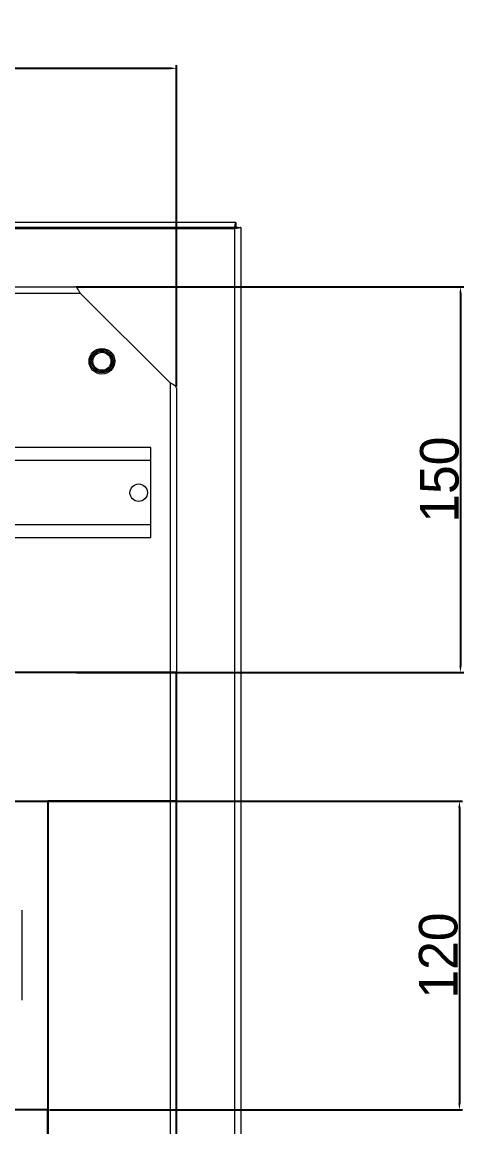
# Model space of a CAD drawing. Header units: inches. Extents: x -3 to 3194, y -983 to 1262.
# Drawn here: x 628.7 to 800.8, y 832.2 to 1261.7 of the extents above; entities that cross this region are included whole.
import ezdxf

# ---------------------------------------------------------------- set-up
doc = ezdxf.new("R2010")
doc.units = ezdxf.units.IN
doc.header["$MEASUREMENT"] = 0
doc.layers.add('AUTOCONNECTING', color=1, linetype='Continuous', lineweight=13)
doc.layers.add('T_Din Rail', color=1, linetype='Continuous', lineweight=0)
doc.dimstyles.new('ISO-25', dxfattribs={"dimtxt": 15, "dimasz": 2.5, "dimexe": 1.25, "dimexo": 0.625, "dimtad": 1, "dimtxsty": 'Standard', "dimcen": 2.5, "dimclrd": 4, "dimclre": 4, "dimclrt": 4, "dimadec": 0, "dimazin": 0, "dimtfac": 1, "dimtmove": 0, "dimatfit": 3, "dimfxl": 1, "dimtfillclr": 4, "dimarcsym": 0})

# ---------------------------------------------------------------- blocks, each defined once
blk = doc.blocks.new('*D160')
at = {"layer": 'AUTOCONNECTING', "color": 4, "lineweight": -2, "transparency": 16777216}
for p, q in [((138.74, 1120.01), (138.74, 1244.99)), ((141.24, 1243.74), (686.24, 1243.74)), ((688.74, 1120.01), (688.74, 1244.99))]:
    blk.add_line(p, q, dxfattribs=at)
at = {"layer": 'AUTOCONNECTING', "color": 4, "lineweight": 13, "transparency": 16777216}
for points in [[(141.24, 1244.16), (141.24, 1243.33), (138.74, 1243.74)], [(686.24, 1244.16), (686.24, 1243.33), (688.74, 1243.74)]]:
    blk.add_solid(points, dxfattribs=at)
at = {"layer": 'Defpoints', "color": 0, "lineweight": 13, "transparency": 16777216}
for p in [(688.74, 1243.74), (138.74, 1119.38), (688.74, 1119.38)]:
    blk.add_point(p, dxfattribs=at)
at = {"layer": 'AUTOCONNECTING', "color": 4, "lineweight": 13, "transparency": 16777216, "insert": (413.74, 1251.87), "char_height": 15, "attachment_point": 5}
blk.add_mtext('550', dxfattribs=at)
blk = doc.blocks.new('*D163')
at = {"layer": 'AUTOCONNECTING', "color": 4, "lineweight": -2, "transparency": 16777216}
for p, q in [((649.91, 1158.84), (800.35, 1158.84)), ((799.1, 1156.34), (799.1, 1011.34)), ((649.91, 1008.84), (800.35, 1008.84))]:
    blk.add_line(p, q, dxfattribs=at)
at = {"layer": 'AUTOCONNECTING', "color": 4, "lineweight": 13, "transparency": 16777216}
for points in [[(798.68, 1156.34), (799.51, 1156.34), (799.1, 1158.84)], [(798.68, 1011.34), (799.51, 1011.34), (799.1, 1008.84)]]:
    blk.add_solid(points, dxfattribs=at)
at = {"layer": 'Defpoints', "color": 0, "lineweight": 13, "transparency": 16777216}
for p in [(649.28, 1158.84), (649.28, 1008.84), (799.1, 1008.84)]:
    blk.add_point(p, dxfattribs=at)
at = {"layer": 'AUTOCONNECTING', "color": 4, "lineweight": 13, "transparency": 16777216, "insert": (790.97, 1083.84), "char_height": 15, "attachment_point": 5, "rotation": 90}
blk.add_mtext('150', dxfattribs=at)
blk = doc.blocks.new('*D164')
at = {"layer": 'AUTOCONNECTING', "color": 4, "lineweight": -2, "transparency": 16777216}
for p, q in [((639.37, 958.84), (799.93, 958.84)), ((798.68, 956.34), (798.68, 841.34)), ((639.37, 838.84), (799.93, 838.84))]:
    blk.add_line(p, q, dxfattribs=at)
at = {"layer": 'AUTOCONNECTING', "color": 4, "lineweight": 13, "transparency": 16777216}
for points in [[(798.26, 956.34), (799.1, 956.34), (798.68, 958.84)], [(798.26, 841.34), (799.1, 841.34), (798.68, 838.84)]]:
    blk.add_solid(points, dxfattribs=at)
at = {"layer": 'Defpoints', "color": 0, "lineweight": 13, "transparency": 16777216}
for p in [(638.74, 958.84), (638.74, 838.84), (798.68, 838.84)]:
    blk.add_point(p, dxfattribs=at)
at = {"layer": 'AUTOCONNECTING', "color": 4, "lineweight": 13, "transparency": 16777216, "insert": (790.55, 898.84), "char_height": 15, "attachment_point": 5, "rotation": 90}
blk.add_mtext('120', dxfattribs=at)

msp = doc.modelspace()

# ---------------------------------------------------------------- linework, layer by layer
at = {"color": 116, "true_color": 0x136734}
msp.add_line((113.742, 1181.841), (712.742, 1181.841), dxfattribs=at)
at = {"color": 7, "linetype": 'Continuous', "lineweight": 15}
for p, q in [((711.742, 1183.841), (115.742, 1183.841)), ((711.242, 1181.341), (116.242, 1181.341)), ((711.242, 1181.341), (711.242, 386.341)), ((711.742, 1183.841), (711.742, 1181.841)), ((711.742, 1181.841), (713.742, 1181.841)), ((713.742, 1181.841), (713.742, 385.841))]:
    msp.add_line(p, q, dxfattribs=at)
at = {"color": 30, "linetype": 'Continuous', "lineweight": 15, "true_color": 0xf26722}
for p, q in [((176.158, 1156.341), (651.326, 1156.341)), ((178.2, 1158.841), (649.284, 1158.841)), ((686.242, 1121.425), (651.326, 1156.341)), ((686.242, 1121.425), (686.242, 446.257)), ((688.742, 1119.383), (688.742, 448.299))]:
    msp.add_line(p, q, dxfattribs=at)
at = {"color": 7, "linetype": 'Continuous', "lineweight": 15, "flags": 128}
for points in [[(711.242, 1181.341), (711.34, 1181.828), (711.433, 1182.297), (711.52, 1182.73), (711.596, 1183.108), (711.658, 1183.419), (711.704, 1183.65), (711.732, 1183.793), (711.742, 1183.841)], [(711.242, 1181.341), (711.34, 1181.438), (711.433, 1181.532), (711.52, 1181.618), (711.596, 1181.694), (711.658, 1181.756), (711.704, 1181.803), (711.732, 1181.831), (711.742, 1181.841)], [(713.742, 1181.841), (713.704, 1181.833), (713.591, 1181.81), (713.407, 1181.774), (713.157, 1181.724), (712.849, 1181.662), (712.492, 1181.591), (712.097, 1181.512), (711.676, 1181.427), (711.242, 1181.341)], [(711.742, 1181.841), (711.734, 1181.833), (711.712, 1181.81), (711.675, 1181.774), (711.625, 1181.724), (711.563, 1181.662), (711.492, 1181.591), (711.413, 1181.512), (711.329, 1181.427), (711.242, 1181.341)]]:
    msp.add_lwpolyline(points, dxfattribs=at)
at = {"color": 116, "true_color": 0x136734}
for points in [[(138.742, 958.841), (688.742, 958.841), (688.742, 1008.841), (138.742, 1008.841)], [(188.742, 788.841), (638.742, 788.841), (638.742, 838.841), (188.742, 838.841)]]:
    msp.add_lwpolyline(points, close=True, dxfattribs=at)
at = {"color": 114, "true_color": 0x139b48}
msp.add_lwpolyline([(638.742, 958.841), (638.742, 458.841), (688.742, 458.841), (688.742, 958.841)], close=True, dxfattribs=at)
at = {"color": 30, "linetype": 'Continuous', "lineweight": 15, "true_color": 0xf26722}
for radius in [5, 4.5, 4, 3.5]:
    msp.add_circle((659.742, 1129.841), radius, dxfattribs=at)
for points, knots in [([(651.326, 1156.341), (651.156, 1156.668), (650.816, 1157.323), (650.305, 1158.15), (649.795, 1158.728), (649.454, 1158.803), (649.284, 1158.841)], [0, 0, 0, 0, 0.25, 0.5000017, 0.7500021, 1, 1, 1, 1]), ([(688.742, 1119.383), (688.704, 1119.553), (688.629, 1119.893), (688.051, 1120.404), (687.225, 1120.914), (686.57, 1121.254), (686.242, 1121.425)], [0, 0, 0, 0, 0.2499991, 0.5000001, 0.7500024, 1, 1, 1, 1])]:
    msp.add_open_spline(points, degree=3, knots=knots, dxfattribs=at)
at = {"layer": 'T_Din Rail', "color": 0, "linetype": 'Continuous', "lineweight": 13}
for p, q in [((678.742, 1096.341), (161.023, 1096.341)), ((678.742, 1061.341), (678.742, 1096.341)), ((678.742, 1091.26), (161.023, 1091.26)), ((161.023, 1066.341), (678.742, 1066.341)), ((161.023, 1061.341), (678.742, 1061.341)), ((628.742, 881.421), (628.742, 916.421))]:
    msp.add_line(p, q, dxfattribs=at)
msp.add_circle((674.058, 1078.76), 3.393, dxfattribs=at)

# ---------------------------------------------------------------- dimensions: what is measured, and where the dimension line sits
at = {"layer": 'AUTOCONNECTING', "lineweight": 13}
dim = msp.add_linear_dim(base=(688.742, 1243.744), p1=(138.742, 1119.383), p2=(688.742, 1119.383), dimstyle='ISO-25', dxfattribs=at)
dim.commit()
dim.dimension.update_dxf_attribs({"geometry": '*D160', "text_midpoint": (413.742, 1251.869)})
for base, p1, p2, picture, middle in [((799.095, 1008.841), (649.284, 1158.841), (649.284, 1008.841), '*D163', (790.97, 1083.841)), ((798.678, 838.841), (638.742, 958.841), (638.742, 838.841), '*D164', (790.553, 898.841))]:
    dim = msp.add_linear_dim(base=base, p1=p1, p2=p2, angle=90, dimstyle='ISO-25', dxfattribs=at)
    dim.commit()
    dim.dimension.update_dxf_attribs({"geometry": picture, "text_midpoint": middle})

doc.saveas('drawing.dxf')
